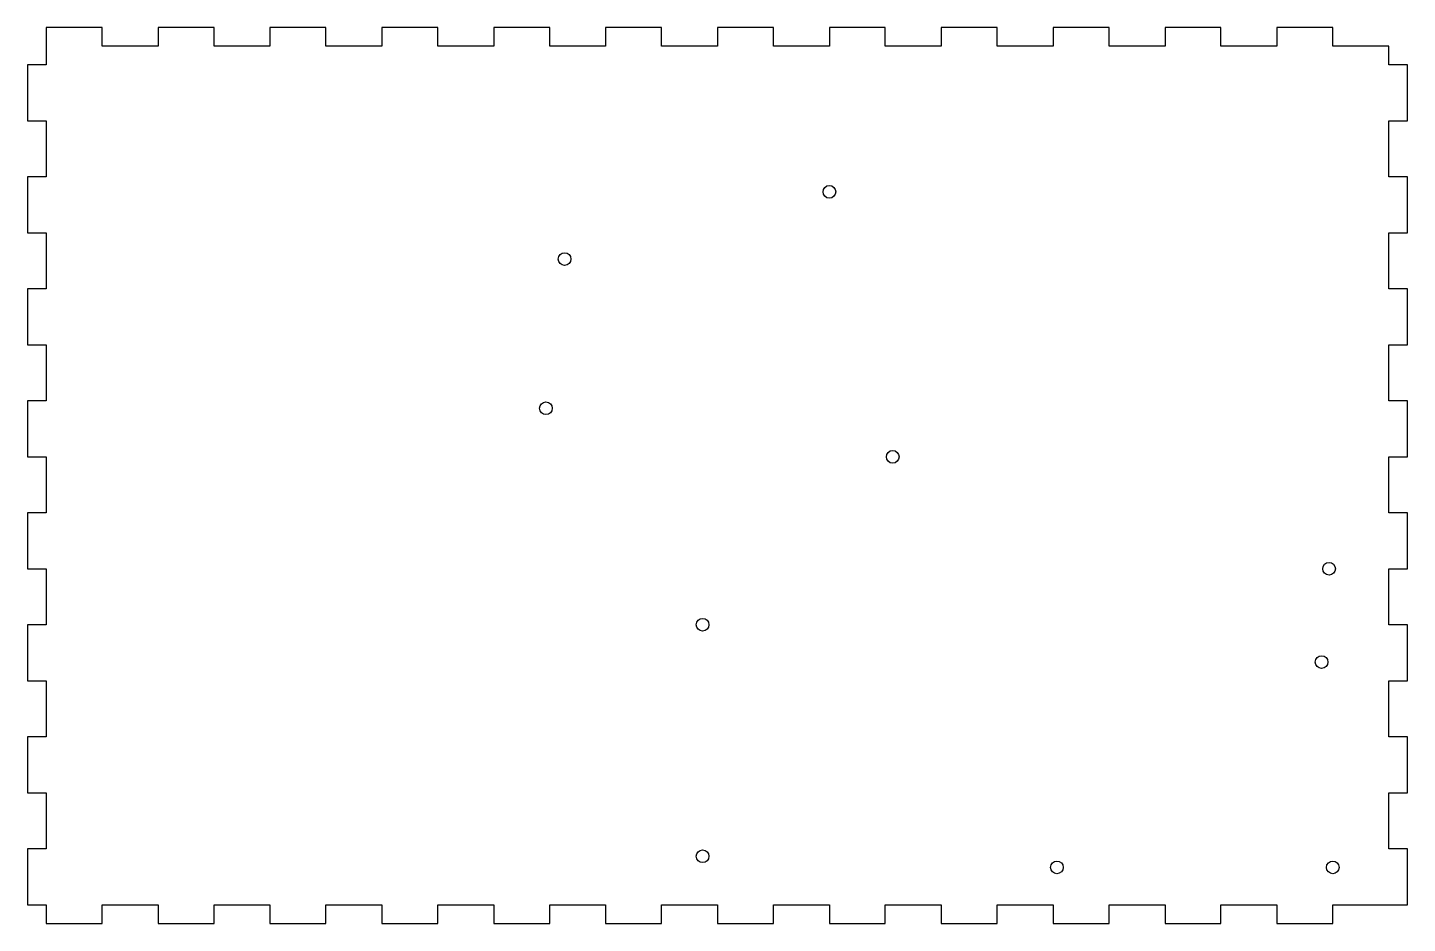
# Model space of a CAD drawing. Extents: x -185 to 185, y -120 to 120.
import ezdxf

# ---------------------------------------------------------------- set-up
doc = ezdxf.new("R2010")
doc.units = 0
doc.layers.get('0').update_dxf_attribs({"linetype": 'continuous'})

# ---------------------------------------------------------------- blocks, each defined once
blk = doc.blocks.new('FACEFEAT')
at = {"color": 0}
for p, q in [((-180, 120), (-180, 110)), ((-165, 120), (-180, 120)), ((-165, 115), (-165, 120)), ((-150, 120), (-150, 115)), ((-135, 120), (-150, 120)), ((-135, 115), (-135, 120)), ((-120, 120), (-120, 115)), ((-105, 120), (-120, 120)), ((-105, 115), (-105, 120)), ((-90, 120), (-90, 115)), ((-75, 120), (-90, 120)), ((-75, 115), (-75, 120)), ((-60, 120), (-60, 115)), ((-45, 120), (-60, 120)), ((-45, 115), (-45, 120)), ((-30, 120), (-30, 115)), ((-15, 120), (-30, 120)), ((-15, 115), (-15, 120)), ((0, 120), (0, 115)), ((15, 120), (0, 120)), ((15, 115), (15, 120)), ((30, 120), (30, 115)), ((45, 120), (30, 120)), ((45, 115), (45, 120)), ((60, 120), (60, 115)), ((75, 120), (60, 120)), ((75, 115), (75, 120)), ((90, 120), (90, 115)), ((105, 120), (90, 120)), ((105, 115), (105, 120)), ((120, 120), (120, 115)), ((135, 120), (120, 120)), ((135, 115), (135, 120)), ((150, 120), (150, 115)), ((165, 120), (150, 120)), ((165, 115), (165, 120)), ((-150, 115), (-165, 115)), ((-120, 115), (-135, 115)), ((-90, 115), (-105, 115)), ((-60, 115), (-75, 115)), ((-30, 115), (-45, 115)), ((0, 115), (-15, 115)), ((30, 115), (15, 115)), ((60, 115), (45, 115)), ((90, 115), (75, 115)), ((120, 115), (105, 115)), ((150, 115), (135, 115)), ((180, 115), (165, 115)), ((180, 110), (180, 115)), ((-185, 110), (-185, 95)), ((-180, 110), (-185, 110)), ((185, 110), (180, 110)), ((185, 95), (185, 110)), ((-185, 95), (-180, 95)), ((-180, 95), (-180, 80)), ((180, 95), (185, 95)), ((180, 80), (180, 95)), ((-185, 80), (-185, 65)), ((-180, 80), (-185, 80)), ((185, 80), (180, 80)), ((185, 65), (185, 80)), ((-185, 65), (-180, 65)), ((-180, 65), (-180, 50)), ((180, 65), (185, 65)), ((180, 50), (180, 65)), ((-185, 50), (-185, 35)), ((-180, 50), (-185, 50)), ((185, 50), (180, 50)), ((185, 35), (185, 50)), ((-185, 35), (-180, 35)), ((-180, 35), (-180, 20)), ((180, 35), (185, 35)), ((180, 20), (180, 35)), ((-185, 20), (-185, 5)), ((-180, 20), (-185, 20)), ((185, 20), (180, 20)), ((185, 5), (185, 20)), ((-185, 5), (-180, 5)), ((-180, 5), (-180, -10)), ((180, 5), (185, 5)), ((180, -10), (180, 5)), ((-185, -10), (-185, -25)), ((-180, -10), (-185, -10)), ((185, -10), (180, -10)), ((185, -25), (185, -10)), ((-185, -25), (-180, -25)), ((-180, -25), (-180, -40)), ((180, -25), (185, -25)), ((180, -40), (180, -25)), ((-185, -40), (-185, -55)), ((-180, -40), (-185, -40)), ((185, -40), (180, -40)), ((185, -55), (185, -40)), ((-185, -55), (-180, -55)), ((-180, -55), (-180, -70)), ((180, -55), (185, -55)), ((180, -70), (180, -55)), ((-185, -70), (-185, -85)), ((-180, -70), (-185, -70)), ((185, -70), (180, -70)), ((185, -85), (185, -70)), ((-185, -85), (-180, -85)), ((-180, -85), (-180, -100)), ((180, -85), (185, -85)), ((180, -100), (180, -85)), ((-185, -100), (-185, -115)), ((-180, -100), (-185, -100)), ((185, -100), (180, -100)), ((185, -115), (185, -100)), ((-185, -115), (-180, -115)), ((-180, -115), (-180, -120)), ((-165, -115), (-150, -115)), ((-165, -120), (-165, -115)), ((-150, -115), (-150, -120)), ((-135, -115), (-120, -115)), ((-135, -120), (-135, -115)), ((-120, -115), (-120, -120)), ((-105, -115), (-90, -115)), ((-105, -120), (-105, -115)), ((-90, -115), (-90, -120)), ((-75, -115), (-60, -115)), ((-75, -120), (-75, -115)), ((-60, -115), (-60, -120)), ((-45, -115), (-30, -115)), ((-45, -120), (-45, -115)), ((-30, -115), (-30, -120)), ((-15, -115), (0, -115)), ((-15, -120), (-15, -115)), ((0, -115), (0, -120)), ((15, -115), (30, -115)), ((15, -120), (15, -115)), ((30, -115), (30, -120)), ((45, -115), (60, -115)), ((45, -120), (45, -115)), ((60, -115), (60, -120)), ((75, -115), (90, -115)), ((75, -120), (75, -115)), ((90, -115), (90, -120)), ((105, -115), (120, -115)), ((105, -120), (105, -115)), ((120, -115), (120, -120)), ((135, -115), (150, -115)), ((135, -120), (135, -115)), ((150, -115), (150, -120)), ((165, -115), (185, -115)), ((165, -120), (165, -115)), ((-180, -120), (-165, -120)), ((-150, -120), (-135, -120)), ((-120, -120), (-105, -120)), ((-90, -120), (-75, -120)), ((-60, -120), (-45, -120)), ((-30, -120), (-15, -120)), ((0, -120), (15, -120)), ((30, -120), (45, -120)), ((60, -120), (75, -120)), ((90, -120), (105, -120)), ((120, -120), (135, -120)), ((150, -120), (165, -120))]:
    blk.add_line(p, q, dxfattribs=at)
for centre in [(30, 76), (-41, 58), (-46, 18), (47, 5), (164, -25), (-4, -40), (162, -50), (-4, -102), (91, -105), (165, -105)]:
    blk.add_circle(centre, 1.7, dxfattribs=at)

msp = doc.modelspace()

# ---------------------------------------------------------------- block references
at = {"color": 0}
msp.add_blockref('FACEFEAT', (0, 0), dxfattribs=at)

doc.saveas('drawing.dxf')
